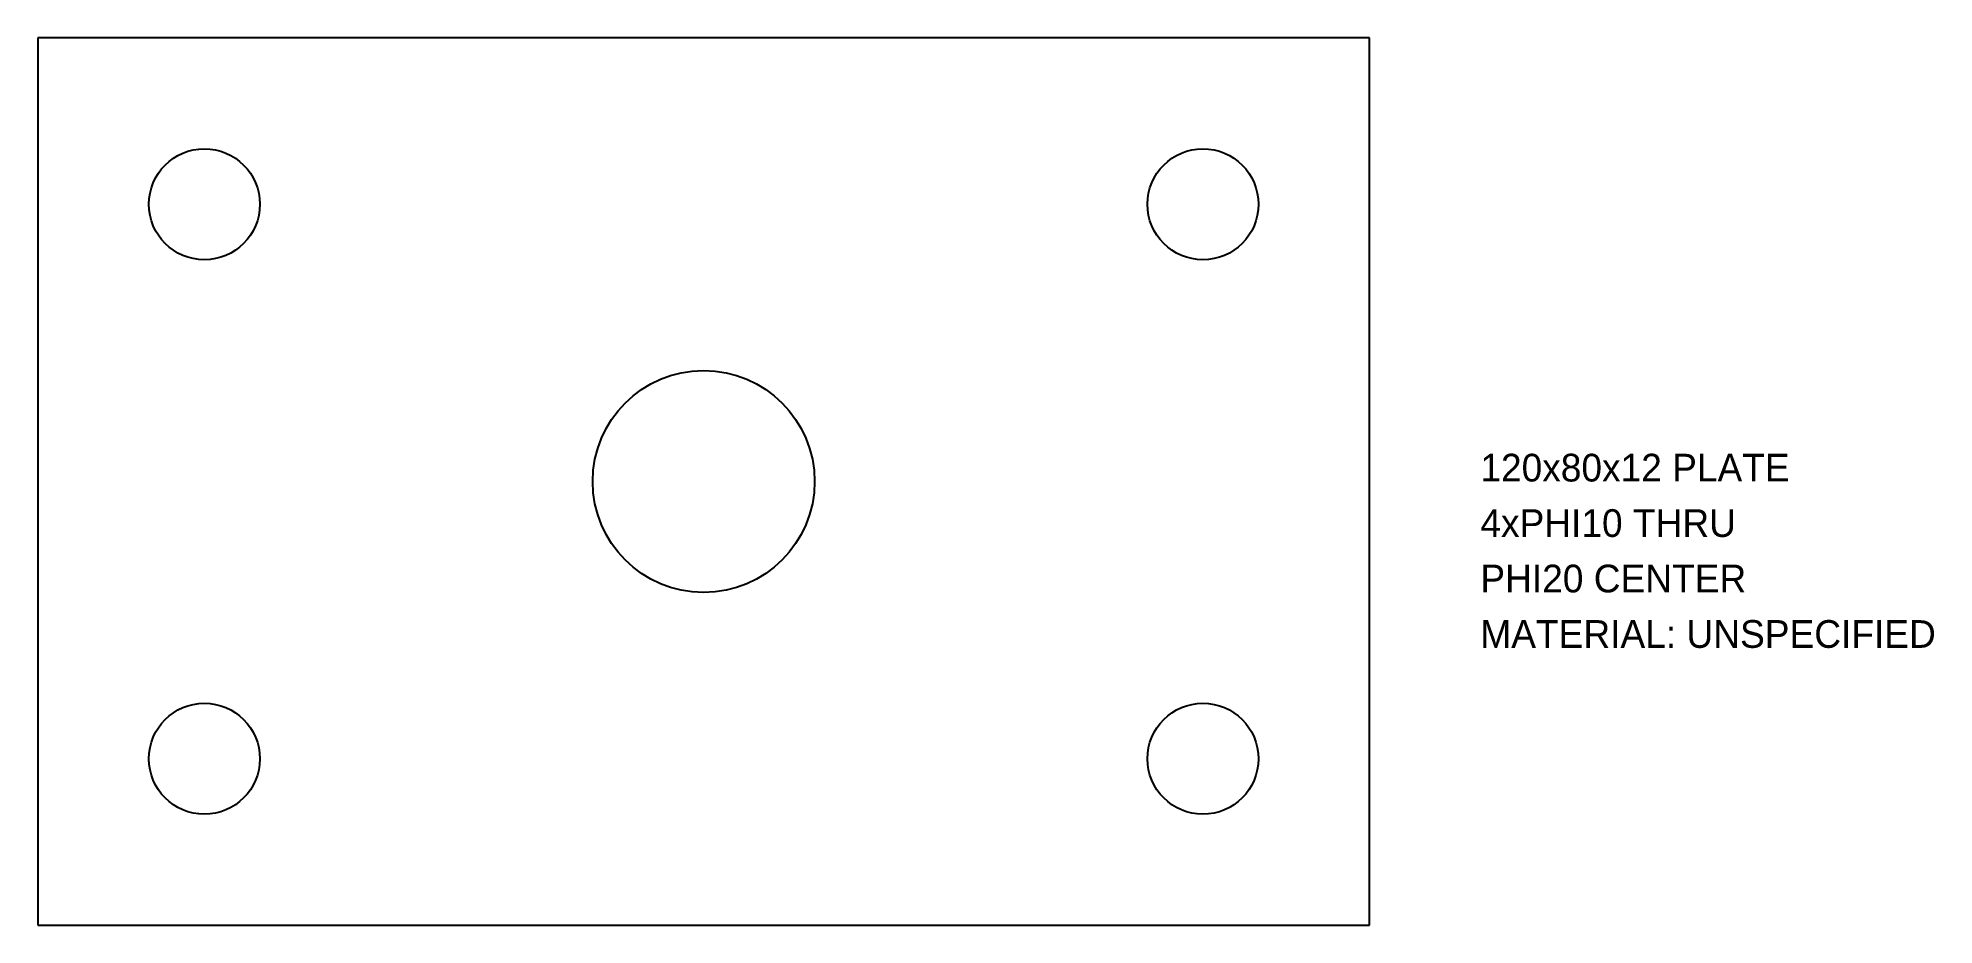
# Model space of a CAD drawing. Header units: millimetres. Extents: x 0 to 171, y 0 to 80.
import ezdxf

# ---------------------------------------------------------------- set-up
doc = ezdxf.new("R2010")
doc.units = ezdxf.units.MM

msp = doc.modelspace()

# ---------------------------------------------------------------- linework, layer by layer
at = {"layer": 'CENTER_FEATURE'}
msp.add_circle((60, 40), 10, dxfattribs=at)
at = {"layer": 'HOLE_CANDIDATES'}
for centre in [(15, 65), (105, 65), (15, 15), (105, 15)]:
    msp.add_circle(centre, 5, dxfattribs=at)
at = {"layer": 'OUTLINE'}
for p, q in [((120, 80), (0, 80)), ((0, 80), (0, 0)), ((120, 0), (120, 80)), ((0, 0), (120, 0))]:
    msp.add_line(p, q, dxfattribs=at)

# ---------------------------------------------------------------- texts
at = {"layer": 'ANNOTATION'}
for s, p in [('120x80x12 PLATE', (130, 40)), ('4xPHI10 THRU', (130, 35)), ('PHI20 CENTER', (130, 30)), ('MATERIAL: UNSPECIFIED', (130, 25))]:
    msp.add_text(s, height=2.5, dxfattribs=at).set_placement(p)

doc.saveas('drawing.dxf')
